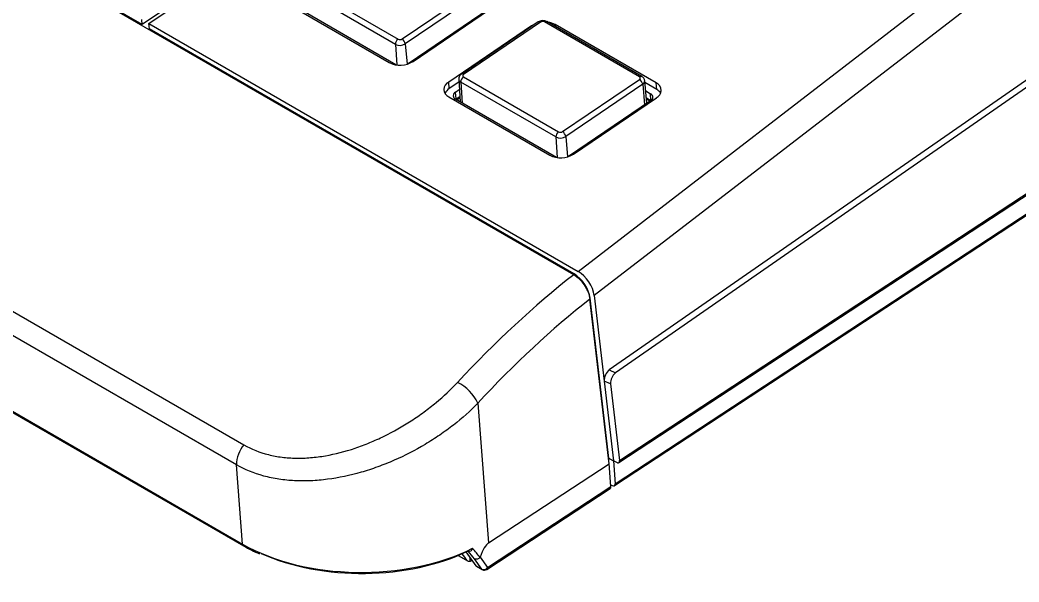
# Model space of a CAD drawing. Header units: millimetres. Extents: x 102 to 710, y 145 to 429.
# Drawn here: x 522.2 to 581.7, y 279.6 to 313 of the extents above; entities that cross this region are included whole.
import ezdxf

# ---------------------------------------------------------------- set-up
doc = ezdxf.new("R2010")
doc.units = ezdxf.units.MM

msp = doc.modelspace()

# ---------------------------------------------------------------- linework, layer by layer
at = {"color": 7, "linetype": 'Continuous', "lineweight": 25}
for p, q in [((555.1983, 297.8608), (417.4624, 377.3741)), ((529.5239, 312.7421), (467.3108, 348.657)), ((555.4624, 298.0651), (608.1745, 338.6628)), ((623.5735, 338.2264), (557.3119, 292.2013)), ((623.9254, 338.0401), (557.6868, 292.031)), ((609.2069, 337.2786), (556.4211, 296.6242)), ((561.4384, 334.3903), (529.5239, 312.7421)), ((529.9235, 312.8084), (561.5882, 334.2871)), ((557.8775, 286.6944), (625.0012, 330.7292)), ((557.9178, 286.8118), (625.0516, 330.8531)), ((557.6216, 285.3199), (623.9816, 328.8537)), ((557.6627, 285.4274), (623.9671, 328.9247)), ((539.0908, 315.1429), (544.7476, 311.8773)), ((544.5867, 311.5668), (538.9298, 314.8324)), ((544.9834, 311.8889), (549.5621, 314.9947)), ((549.754, 314.7016), (545.1753, 311.5958)), ((538.2128, 313.9496), (544.2232, 310.4799)), ((545.6347, 310.5495), (550.5656, 313.8942)), ((544.6159, 310.3475), (538.6143, 313.8121)), ((550.2244, 313.7201), (545.34, 310.4069)), ((529.5239, 312.7421), (529.4992, 313.0533)), ((529.9235, 312.8084), (555.4624, 298.0651)), ((529.9481, 312.4972), (529.9235, 312.8084)), ((552.687, 312.6696), (547.756, 309.3249)), ((553.09, 312.8984), (548.5113, 309.7926)), ((553.215, 312.886), (548.6363, 309.7801)), ((553.0924, 312.8999), (553.09, 312.8984)), ((559.1076, 309.632), (553.4508, 312.8976)), ((553.5856, 312.9226), (553.5912, 312.9196)), ((559.248, 309.654), (553.5912, 312.9196)), ((560.1089, 309.2695), (554.0985, 312.7392)), ((555.2156, 297.9106), (529.9481, 312.4972)), ((548.5113, 309.7926), (548.5138, 309.7941)), ((547.7869, 308.936), (547.756, 309.3249)), ((548.3629, 309.3267), (547.7869, 308.936)), ((548.3536, 309.4916), (548.43, 308.1457)), ((554.1326, 306.056), (548.4758, 309.3216)), ((548.6367, 309.6321), (554.2936, 306.3665)), ((554.5294, 306.3781), (559.1081, 309.4839)), ((559.3, 309.1908), (554.7213, 306.085)), ((559.2425, 309.6569), (559.248, 309.654)), ((559.5562, 308.0641), (559.4205, 309.3976)), ((559.4205, 309.3976), (559.4211, 309.3904)), ((560.1397, 308.8806), (559.4315, 309.2894)), ((560.1397, 308.8806), (560.1089, 309.2695)), ((498.8808, 308.9295), (535.5739, 287.747)), ((548.1589, 308.7212), (548.3885, 308.8769)), ((548.2083, 308.3213), (548.1589, 308.7212)), ((559.4818, 308.7949), (559.769, 308.6291)), ((559.7814, 308.2274), (559.769, 308.6291)), ((547.7587, 308.4389), (553.7691, 304.9691)), ((554.1619, 304.8367), (548.1602, 308.3014)), ((548.1727, 308.2942), (548.2083, 308.3213)), ((548.2083, 308.3213), (548.4122, 308.4595)), ((548.4172, 308.3713), (548.2434, 308.2534)), ((559.7703, 308.2093), (554.8859, 304.8962)), ((555.1807, 305.0388), (560.1116, 308.3835)), ((559.5245, 308.3757), (559.7814, 308.2274)), ((559.7318, 308.1832), (559.5324, 308.2984)), ((559.7814, 308.2274), (559.7891, 308.2228)), ((535.1282, 286.5582), (498.4351, 307.7408)), ((498.5375, 303.1808), (535.4966, 281.8447)), ((498.5892, 303.0751), (535.5482, 281.7391)), ((556.4211, 296.6242), (557.0126, 291.5397)), ((557.298, 286.6171), (556.1577, 296.4189)), ((557.2812, 286.956), (556.1744, 296.4697)), ((557.3119, 292.2013), (557.6868, 292.031)), ((557.0126, 291.5397), (557.565, 286.7922)), ((557.3875, 291.3694), (557.0126, 291.5397)), ((557.3875, 291.3694), (557.9178, 286.8118)), ((549.4849, 290.2192), (550.1337, 281.9172)), ((535.4966, 281.8447), (535.1282, 286.5582)), ((550.1337, 281.9172), (557.298, 286.6171)), ((557.2602, 286.9423), (557.2812, 286.956)), ((557.2602, 286.9419), (557.2647, 286.9448)), ((557.2647, 286.9448), (557.565, 286.7922)), ((557.2647, 286.9448), (557.2723, 286.8385)), ((557.2812, 286.956), (557.565, 286.7922)), ((557.2956, 286.638), (557.3149, 286.6282)), ((557.298, 286.6171), (557.3149, 286.6282)), ((557.4126, 285.2634), (557.3149, 286.6282)), ((557.8099, 286.681), (557.565, 286.7922)), ((557.565, 286.7922), (557.6627, 285.4274)), ((557.405, 285.3704), (557.4889, 285.3277)), ((550.0196, 280.3328), (557.3716, 285.1559)), ((550.0702, 280.4465), (557.4126, 285.2634)), ((548.3119, 281.1652), (548.906, 280.8223)), ((549.3864, 280.5482), (548.792, 281.3785)), ((549.1438, 280.887), (549.0895, 280.8516)), ((549.731, 280.3493), (549.2925, 280.9618)), ((549.6272, 281.0653), (550.0702, 280.4465)), ((549.3864, 280.5482), (549.731, 280.3493)), ((549.4112, 280.5253), (549.7575, 280.3254))]:
    msp.add_line(p, q, dxfattribs=at)
at = {"color": 8, "linetype": 'Continuous', "lineweight": 25}
for p, q in [((552.6903, 312.6272), (552.687, 312.6696)), ((554.1078, 312.6214), (554.0985, 312.7392)), ((544.5867, 311.5668), (544.6636, 310.3407)), ((545.1753, 311.5958), (545.2889, 310.391)), ((548.4758, 309.3216), (548.5541, 308.074)), ((559.3, 309.1908), (559.4152, 307.9684)), ((548.1891, 308.2847), (548.2083, 308.3213)), ((559.7814, 308.2274), (559.7865, 308.2209)), ((554.1326, 306.056), (554.2096, 304.83)), ((554.7213, 306.085), (554.8348, 304.8802)), ((555.1712, 297.8764), (555.2156, 297.9106)), ((548.3258, 281.171), (548.8596, 280.8628)), ((549.02, 281.06), (549.02, 280.8176))]:
    msp.add_line(p, q, dxfattribs=at)
at = {"color": 7, "linetype": 'Continuous', "lineweight": 25, "flags": 128}
msp.add_lwpolyline([(552.9431, 312.7987), (552.838, 312.755), (552.687, 312.6696)], dxfattribs=at)
at = {"color": 8, "linetype": 'Continuous', "lineweight": 25, "flags": 128}
msp.add_lwpolyline([(549.7575, 280.3254), (549.7439, 280.3352), (549.731, 280.3493)], dxfattribs=at)
at = {"color": 8, "linetype": 'Continuous', "lineweight": 25}
for centre, radius, start, end in [((553.1426, 312.796), 0.1155, 51.208803, 115.773736), ((553.539, 312.7977), 0.1333, 69.513938, 131.463742), ((548.5634, 309.6853), 0.1196, 52.450875, 114.519258), ((548.5686, 309.5169), 0.2162, 185.329532, 244.5686), ((559.1959, 309.5321), 0.1332, 69.49907, 131.465275), ((559.1873, 309.3957), 0.2338, 298.802947, 358.711613), ((535.6174, 281.8383), 0.1209, 176.944484, 235.171041), ((549.941, 280.4359), 0.1297, 307.35631, 4.702922)]:
    msp.add_arc(centre, radius, start, end, dxfattribs=at)
at = {"color": 7, "linetype": 'Continuous', "lineweight": 25}
for centre, radius, start, end in [((553.3431, 312.684), 0.2392, 63.257324, 122.389632), ((553.5273, 311.6977), 1.1878, 61.26152, 83.400894), ((544.9696, 311.5652), 0.3829, 125.429747, 179.773769), ((544.8554, 312.1), 0.5972, 243.255871, 302.391213), ((544.8553, 312.0909), 0.2392, 243.25686, 302.390053), ((544.7613, 311.5341), 0.4186, 8.473282, 57.949843), ((544.8676, 311.7587), 1.432, 243.256231, 302.390454), ((548.6707, 309.7062), 0.0815, 114.956843, 245.390878), ((547.9619, 308.8825), 0.4879, 114.9562, 245.391979), ((548.8587, 309.3201), 0.3829, 125.429747, 179.773769), ((559.0737, 309.5578), 0.0815, 294.952452, 65.395141), ((558.8859, 309.1291), 0.4186, 8.474856, 57.94898), ((559.9057, 308.8259), 0.4879, 294.9551, 65.392399), ((548.1469, 308.3601), 0.6791, 122.01511, 154.995884), ((548.2565, 308.5116), 0.2312, 114.956819, 245.391562), ((559.6728, 308.4189), 0.2312, 294.956867, 65.391379), ((559.8471, 308.3331), 0.6207, 33.117529, 61.879473), ((554.5156, 306.0545), 0.3829, 125.429747, 179.773769), ((554.4012, 306.5801), 0.2392, 243.254257, 302.392656), ((554.3072, 306.0233), 0.4186, 8.474932, 57.94909), ((554.4014, 306.5893), 0.5972, 243.256636, 302.389807), ((554.4135, 306.248), 1.432, 243.256083, 302.39087), ((557.7847, 291.5889), 0.7736, 127.670646, 183.649055), ((558.1596, 291.4186), 0.7737, 127.671575, 183.647196), ((547.1631, 289.1662), 2.5495, 24.396223, 64.109026), ((537.0179, 286.5277), 1.8899, 139.822325, 179.074717), ((549.8445, 280.5936), 0.2694, 245.08861, 326.911732), ((549.8825, 280.5419), 0.25, 240.002688, 303.26583)]:
    msp.add_arc(centre, radius, start, end, dxfattribs=at)
for centre, major_axis, ratio, start_param, end_param in [((560.0779, 258.3211), (20.892, 45.591), 0.5659124, 0.8281756, 1.0440934), ((555.2927, 296.9383), (-0.7043, 1.0346), 0.5247718, 3.9286937, 5.4558568), ((555.5394, 297.0927), (-0.7043, 1.0346), 0.5247718, 3.9286937, 5.4558568), ((561.0152, 257.8954), (20.2685, 44.5057), 0.5655331, 0.8288387, 1.0427946), ((557.7303, 286.8969), (-0.1517, 0.1992), 0.5646689, 2.6436604, 3.902734), ((557.475, 285.5227), (-0.151, 0.1997), 0.5624941, 2.284753, 3.8555494), ((557.2249, 285.3587), (-0.151, 0.1997), 0.5624941, 3.1040459, 3.8555494), ((542.5881, 285.9313), (10.0194, 0.0184), 0.5761268, 3.924983, 5.4296582), ((555.5544, 120.025), (-5.2507, 161.9501), 0.0416631, 0.0254346, 0.1047033), ((542.5881, 285.7271), (9.7699, -0.0012), 0.5761136, 4.0516186, 5.4162533), ((542.168, 284.8988), (-8.9735, 9.309), 0.1921211, 4.0888525, 4.1360224), ((542.5106, 284.7922), (-10.4221, 10.9416), 0.172584, 4.1967426, 4.2411483), ((542.6621, 284.9849), (-10.6861, 10.8722), 0.1677386, 4.1843246, 4.23611), ((549.0895, 281.1782), (0.1827, 0.3563), 0.5412112, 3.635136, 3.8999429), ((549.5282, 280.7464), (0.1137, 0.2229), 0.5394864, 2.8691055, 3.1135329)]:
    msp.add_ellipse(centre, major_axis=major_axis, ratio=ratio, start_param=start_param, end_param=end_param, dxfattribs=at)
for points, knots in [([(553.5857, 312.9225), (553.5492, 312.9389), (553.4764, 312.9716), (553.3374, 312.9804), (553.1993, 312.9585), (553.128, 312.9194), (553.0924, 312.8999)], [0, 0, 0, 0, 0.25119219, 0.50159576, 0.75120123, 1, 1, 1, 1]), ([(548.5137, 309.7941), (548.4907, 309.7766), (548.4435, 309.7405), (548.3915, 309.6673), (548.3569, 309.584), (548.3546, 309.5252), (548.3534, 309.4955)], [0, 0, 0, 0, 0.2356846, 0.4833059, 0.7393791, 1, 1, 1, 1]), ([(559.421, 309.3905), (559.4167, 309.4183), (559.4082, 309.4734), (559.3681, 309.5481), (559.3132, 309.6121), (559.2657, 309.6422), (559.2426, 309.6569)], [0, 0, 0, 0, 0.2597404, 0.5153067, 0.7631293, 1, 1, 1, 1]), ([(555.1983, 297.8608), (555.2552, 297.828), (555.3116, 297.7897), (555.4235, 297.7029), (555.4796, 297.6537), (555.5881, 297.547), (555.6401, 297.49), (555.7399, 297.3687), (555.7881, 297.3038), (555.8762, 297.1714), (555.9166, 297.1036), (555.99, 296.9649), (556.0229, 296.894), (556.106, 296.6853), (556.1428, 296.5467), (556.1577, 296.4189)], [0, 0, 0, 0, 0.125, 0.125, 0.25, 0.25, 0.375, 0.375, 0.5, 0.5, 0.625, 0.625, 0.75, 0.75, 1, 1, 1, 1]), ([(535.5739, 287.747), (536.0201, 287.4894), (536.5068, 287.2951), (537.2968, 287.0957), (537.5672, 287.0456), (538.1152, 286.9769), (538.3938, 286.958), (538.9601, 286.9493), (539.2477, 286.9596), (539.8323, 287.0085), (540.1302, 287.0474), (541.0153, 287.2018), (541.6009, 287.3544), (542.4751, 287.6485), (542.766, 287.7577), (543.3455, 287.9971), (543.6298, 288.1257), (544.468, 288.5356), (545.0071, 288.8412), (545.7872, 289.3453), (546.0433, 289.5218), (546.536, 289.8831), (546.7738, 290.0688), (547.4617, 290.64), (547.8869, 291.0397), (548.2763, 291.4598)], [0, 0, 0, 0, 0.125, 0.125, 0.1875, 0.1875, 0.25, 0.25, 0.3125, 0.3125, 0.375, 0.375, 0.5, 0.5, 0.5625, 0.5625, 0.625, 0.625, 0.75, 0.75, 0.8125, 0.8125, 0.875, 0.875, 1, 1, 1, 1]), ([(549.4849, 290.2192), (549.0446, 289.7639), (548.5621, 289.3331), (547.7787, 288.7214), (547.5076, 288.5233), (546.9449, 288.1391), (546.6521, 287.9524), (545.7611, 287.4225), (545.1455, 287.1054), (544.1887, 286.6862), (543.8637, 286.5558), (543.2038, 286.3163), (542.8735, 286.2088), (541.8816, 285.9234), (541.2187, 285.7819), (540.22, 285.6514), (539.885, 285.6217), (539.2295, 285.5929), (538.9073, 285.5935), (538.2737, 285.625), (537.9623, 285.656), (537.5034, 285.7265), (537.3518, 285.7539), (537.0514, 285.8172), (536.9022, 285.853), (536.1696, 286.0522), (535.627, 286.2735), (535.1282, 286.5582)], [0, 0, 0, 0, 0.125, 0.125, 0.1875, 0.1875, 0.25, 0.25, 0.375, 0.375, 0.4375, 0.4375, 0.5, 0.5, 0.625, 0.625, 0.6875, 0.6875, 0.75, 0.75, 0.8125, 0.8125, 0.84375, 0.84375, 0.875, 0.875, 1, 1, 1, 1]), ([(535.5482, 281.7391), (535.7074, 281.6486), (536.0046, 281.4796), (536.3397, 281.3377), (536.4953, 281.2719)], [0, 0, 0, 0, 0.5356682, 1, 1, 1, 1]), ([(548.9246, 281.4275), (548.9712, 281.4025), (549.0264, 281.4111), (549.1196, 281.4756), (549.1584, 281.5306), (549.1821, 281.5932)], [0, 0, 0, 0, 0.5, 0.5, 1, 1, 1, 1]), ([(549.02, 280.8176), (548.9919, 280.8125), (548.9356, 280.8023), (548.885, 280.8312), (548.8641, 280.8572), (548.8596, 280.8628)], [0, 0, 0, 0, 0.4406522, 0.8813243, 1, 1, 1, 1]), ([(549.6217, 281.0551), (549.5819, 281.0036), (549.5234, 280.9642), (549.4018, 280.9297), (549.3386, 280.9353), (549.2925, 280.9618)], [0, 0, 0, 0, 0.5, 0.5, 1, 1, 1, 1]), ([(549.6217, 281.0551), (549.6233, 281.0571), (549.6246, 281.0594), (549.6257, 281.0618), (549.6263, 281.0629), (549.6268, 281.0641), (549.6272, 281.0653)], [0, 0, 0, 0, 0.000015666708, 0.000015666708, 0.000015666708, 0.000023383882, 0.000023383882, 0.000023383882, 0.000023383882])]:
    msp.add_open_spline(points, degree=3, knots=knots, dxfattribs=at)
msp.add_open_spline([(548.9246, 281.4275), (548.92, 281.43), (548.9153, 281.4326), (548.9104, 281.4354)], degree=3, dxfattribs=at)

doc.saveas('drawing.dxf')
